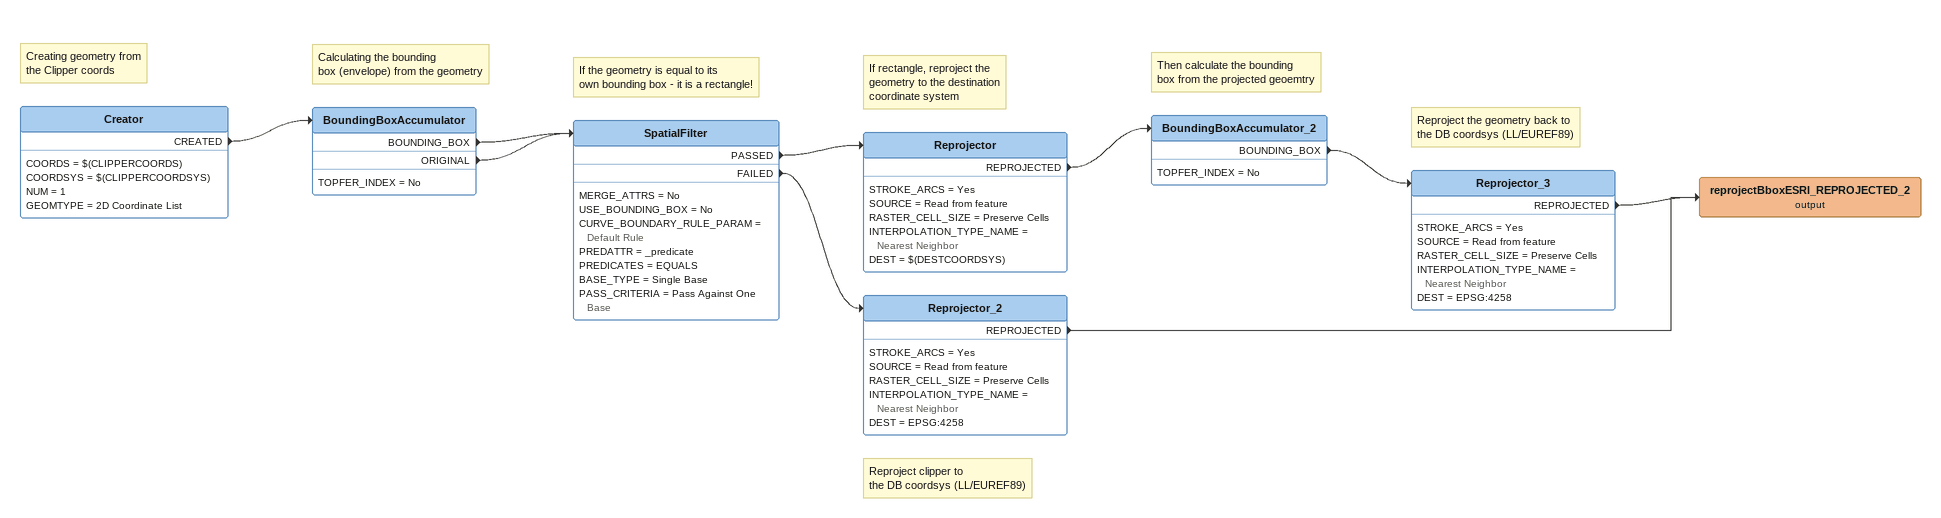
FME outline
Note: Creating geometry from / the Clipper coords
Creator
    COORDS = $(CLIPPERCOORDS)
    COORDSYS = $(CLIPPERCOORDSYS)
    NUM = 1
    GEOMTYPE = 2D Coordinate List
    CREATED -> BoundingBoxAccumulator
Note: Calculating the bounding / box (envelope) from the geometry
BoundingBoxAccumulator
    TOPFER_INDEX = No
    BOUNDING_BOX -> SpatialFilter
    ORIGINAL -> SpatialFilter
Note: If the geometry is equal to its / own bounding box - it is a rectangle!
SpatialFilter
    MERGE_ATTRS = No
    USE_BOUNDING_BOX = No
    CURVE_BOUNDARY_RULE_PARAM = Default Rule
    PREDATTR = _predicate
    PREDICATES = EQUALS
    BASE_TYPE = Single Base
    PASS_CRITERIA = Pass Against One Base
    PASSED -> Reprojector
    FAILED -> Reprojector_2
Note: If rectangle, reproject the / geometry to the destination / coordinate system
Reprojector
    STROKE_ARCS = Yes
    SOURCE = Read from feature
    RASTER_CELL_SIZE = Preserve Cells
    INTERPOLATION_TYPE_NAME = Nearest Neighbor
    DEST = $(DESTCOORDSYS)
    REPROJECTED -> BoundingBoxAccumulator_2
Note: Then calculate the bounding / box from the projected geoemtry
BoundingBoxAccumulator_2
    TOPFER_INDEX = No
    BOUNDING_BOX -> Reprojector_3
Note: Reproject the geometry back to / the DB coordsys (LL/EUREF89)
Reprojector_3
    STROKE_ARCS = Yes
    SOURCE = Read from feature
    RASTER_CELL_SIZE = Preserve Cells
    INTERPOLATION_TYPE_NAME = Nearest Neighbor
    DEST = EPSG:4258
    REPROJECTED -> reprojectBboxESRI_REPROJECTED_2 (output)
Note: Reproject clipper to / the DB coordsys (LL/EUREF89)
Reprojector_2
    STROKE_ARCS = Yes
    SOURCE = Read from feature
    RASTER_CELL_SIZE = Preserve Cells
    INTERPOLATION_TYPE_NAME = Nearest Neighbor
    DEST = EPSG:4258
    REPROJECTED -> reprojectBboxESRI_REPROJECTED_2 (output)
reprojectBboxESRI_REPROJECTED_2 (output)
